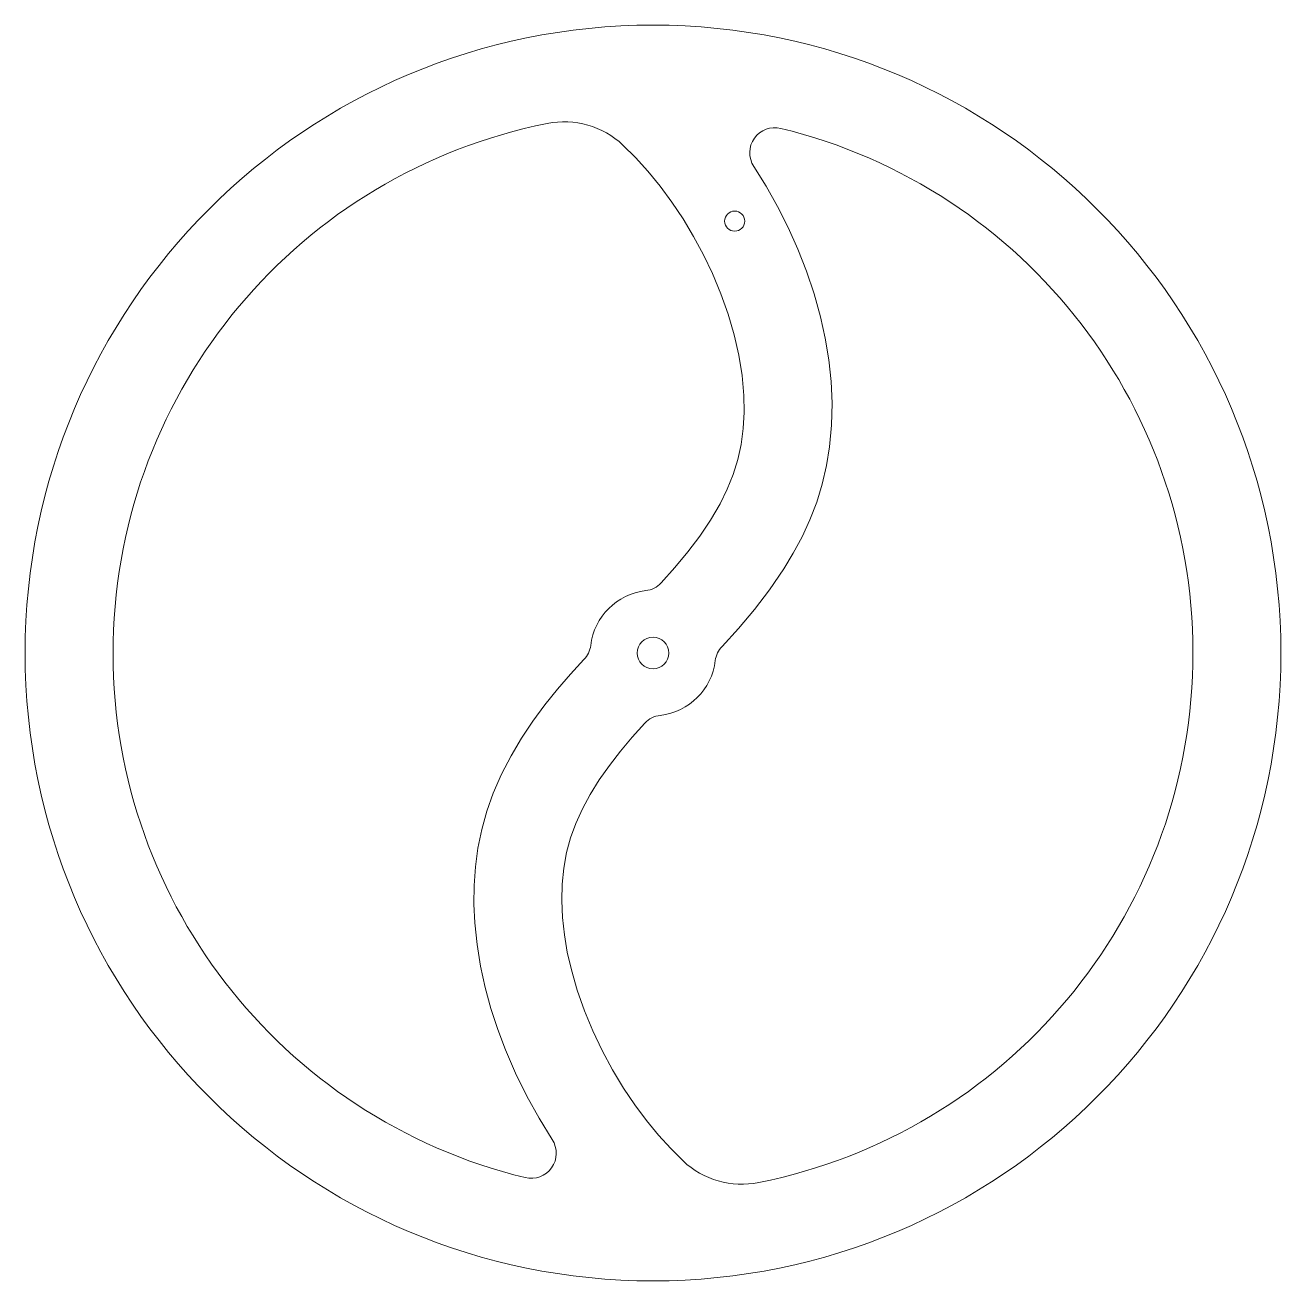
# Model space of a CAD drawing. Header units: millimetres. Extents: x -500 to 500, y -500 to 500.
import ezdxf

# ---------------------------------------------------------------- set-up
doc = ezdxf.new("R2010")
doc.units = ezdxf.units.MM

msp = doc.modelspace()

# ---------------------------------------------------------------- linework, layer by layer
at = {"color": 7, "linetype": 'Continuous', "lineweight": 15, "flags": 128}
for points in [[(-23.94, 404.47), (-13.98, 394.58), (-4.1, 383.65), (5.58, 371.8), (14.94, 359.11), (23.9, 345.7), (32.35, 331.66), (40.21, 317.09), (47.4, 302.11), (54.11, 286.08), (59.91, 269.83), (64.7, 253.48), (68.43, 237.15), (71.01, 220.98), (72.4, 205.08), (72.61, 191.75), (71.88, 178.76), (70.21, 166.16), (67.57, 153.99), (63.91, 142.18), (59.17, 130.42), (53.39, 118.7), (45.9, 105.86), (37.33, 93.11), (27.8, 80.51), (17.46, 68.08), (6.46, 55.87)], [(80.28, 387.43), (89.99, 371.79), (99.1, 355.56), (107.54, 338.82), (115.25, 321.61), (122.16, 303.98), (128.21, 286), (133.32, 267.71), (137.1, 250.71), (139.96, 233.55), (141.83, 216.25), (142.62, 198.87), (142.26, 181.45), (140.67, 164.06), (138.26, 149.23), (134.82, 134.53), (130.34, 120.07), (124.92, 106.08), (118.68, 92.58), (111.72, 79.55), (104.14, 66.99), (92.85, 50.43), (80.76, 34.65), (68.07, 19.61), (54.96, 5.26)], [(-54.96, -5.26), (-65.6, -16.83), (-76, -28.85), (-86.04, -41.34), (-95.64, -54.33), (-104.67, -67.83), (-113.04, -81.89), (-120.61, -96.52), (-127.24, -111.74), (-132.29, -125.93), (-136.36, -140.53), (-139.37, -155.29), (-141.38, -170.15), (-142.44, -185.07), (-142.6, -200), (-141.93, -214.9), (-140.14, -232.2), (-137.36, -249.38), (-133.64, -266.39), (-129.06, -283.19), (-123.68, -299.73), (-117.56, -315.98), (-109.47, -334.71), (-100.5, -352.91), (-90.75, -370.5), (-80.28, -387.43)], [(-6.46, -55.87), (-16.47, -66.94), (-25.94, -78.18), (-34.76, -89.58), (-42.83, -101.11), (-50.05, -112.72), (-56.23, -124.19), (-61.43, -135.7), (-65.61, -147.23), (-68.77, -158.91), (-71.01, -171.26), (-72.3, -184.02), (-72.64, -197.16), (-72.05, -210.62), (-70.57, -224.32), (-68.22, -238.21), (-65.03, -252.2), (-60.32, -268.55), (-54.6, -284.82), (-47.95, -300.87), (-40.47, -316.59), (-32.24, -331.85), (-23.36, -346.54), (-14.49, -359.75), (-5.22, -372.25), (4.34, -383.93), (14.1, -394.7), (23.94, -404.47)]]:
    msp.add_lwpolyline(points, dxfattribs=at)
at = {"color": 7, "linetype": 'Continuous', "lineweight": 15}
for centre, radius in [((0, 0), 500), ((65.05, 343.9), 8), ((0, 0), 12.5)]:
    msp.add_circle(centre, radius, dxfattribs=at)
for centre, radius, start, end in [((0, 0), 430, 101.29488, 256.30898), ((-70.8, 354.48), 68.51, 46.84603, 101.29488), ((97.04, 398.35), 20, 76.30898, 213.08275), ((0, 0), 430, 281.29488, 76.30898), ((-8.16, 69.52), 20, 276.69511, 316.96836), ((0, 0), 50, 96.69511, 173.04113), ((-69.48, 8.48), 20, 316.58644, 353.04113), ((69.48, -8.48), 20, 136.58644, 173.04113), ((0, 0), 50, 276.69511, 353.04113), ((8.16, -69.52), 20, 96.69511, 136.96836), ((-97.04, -398.35), 20, 256.30898, 33.08275), ((70.8, -354.48), 68.51, 226.84603, 281.29488)]:
    msp.add_arc(centre, radius, start, end, dxfattribs=at)

doc.saveas('drawing.dxf')
